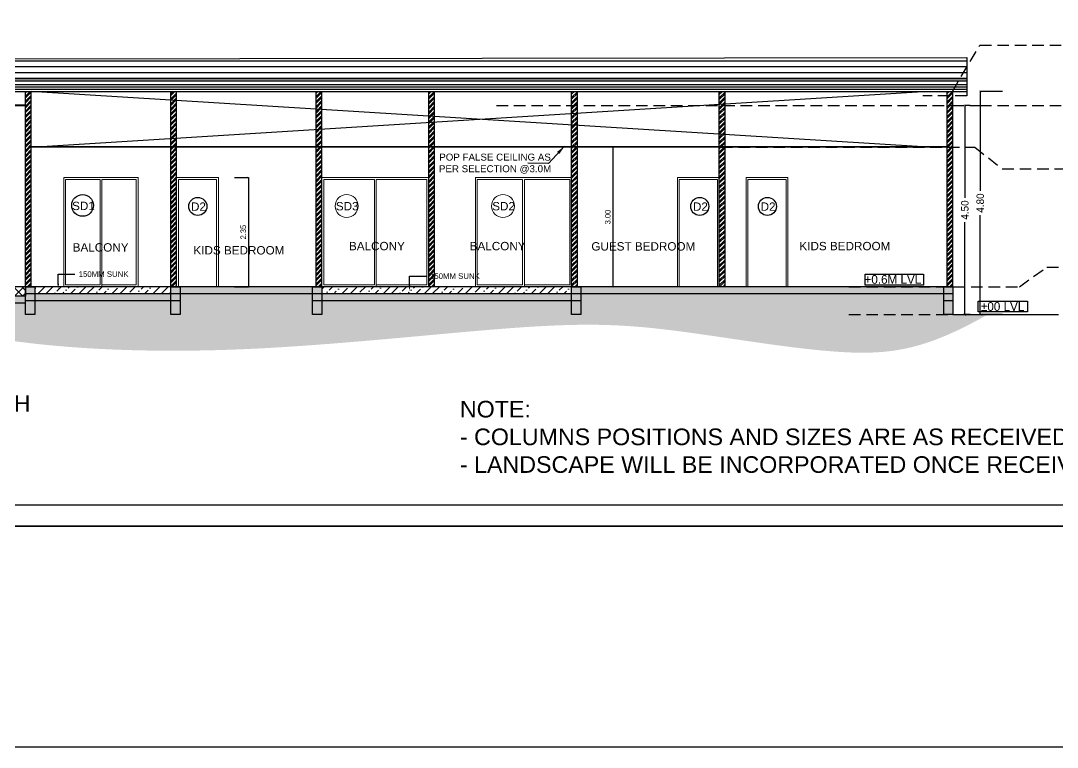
# Model space of a CAD drawing. Header units: metres. Extents: x 494 to 1845, y -666 to 1061.
# Drawn here: x 1517.01 to 1539.29, y 239.76 to 255.39 of the extents above; entities that cross this region are included whole.
import ezdxf
from ezdxf import colors
from ezdxf.entities.mleader import LeaderData, LeaderLine
from ezdxf.math import Vec2, Vec3

# ---------------------------------------------------------------- set-up
doc = ezdxf.new("R2010")
doc.units = ezdxf.units.M
doc.header["$MEASUREMENT"] = 0
doc.linetypes.add('1', pattern=[0])
doc.linetypes.add('HIDDEN', pattern=[0.375, 0.25, -0.125])
doc.layers.get('Defpoints').update_dxf_attribs({"color": 12})
for name, color, linetype, lineweight in [('ARCHITECTURAL COMMENTS', 2, 'Continuous', 30), ('DIMENSION', 8, 'Continuous', 5), ('VDA-Col-slab', 1, 'Continuous', 30), ('VDA-ELEV LINES', 8, 'Continuous', 9), ('VDA-HATCH', 8, 'Continuous', 9), ('VDA-WALL', 250, 'Continuous', 25)]:
    doc.layers.add(name, color=color, linetype=linetype, lineweight=lineweight)
for name, color, linetype in [('SHEET', 7, 'Continuous'), ('VDA DIMENSION', 8, 'Continuous'), ('VDA-DRIVEWAY', 250, '1'), ('VDA-TEXT', 250, '1'), ('VDA_CEILING', 250, 'Continuous'), ('VDA_ROOF', 250, 'Continuous')]:
    doc.layers.add(name, color=color, linetype=linetype)
doc.styles.add('NAME PLATE', font='arial.ttf')
doc.styles.add('PDF Century Gothic Bold', font='GOTHICB.TTF')
doc.styles.add('RS', font='GOTHIC.TTF')
doc.styles.get("Standard").update_dxf_attribs({"font": 'arial.ttf'})
doc.dimstyles.new('SMALL', dxfattribs={"dimtxt": 0.16, "dimasz": 0.05, "dimexe": 0, "dimexo": 0, "dimgap": 0.05, "dimtad": 0, "dimdec": 1, "dimzin": 0, "dimdsep": 46, "dimtxsty": 'RS', "dimblk": 'ARCHTICK', "dimcen": 2.5, "dimclrd": 256, "dimclre": 256, "dimclrt": 5, "dimadec": 0, "dimazin": 0, "dimtfac": 1, "dimtofl": 0, "dimtmove": 0, "dimatfit": 3, "dimldrblk": 'ARCHTICK', "dimfxl": 0, "dimtolj": 1, "dimtzin": 0, "dimarcsym": 0})
doc.dimstyles.new('SMALL-1', dxfattribs={"dimtxt": 0.16, "dimasz": 0.035, "dimexe": 0, "dimexo": 0.1, "dimgap": 0.05, "dimtad": 1, "dimzin": 0, "dimdsep": 46, "dimtxsty": 'RS', "dimblk": 'DOT', "dimcen": 2.5, "dimclrd": 256, "dimclre": 256, "dimclrt": 5, "dimadec": 0, "dimazin": 0, "dimtfac": 1, "dimtdec": 3, "dimtofl": 0, "dimtmove": 0, "dimatfit": 3, "dimfxl": 0, "dimtolj": 1, "dimtzin": 0, "dimarcsym": 0})

# ---------------------------------------------------------------- blocks, each defined once
blk = doc.blocks.new('_ArchTick')
at = {"color": 0, "linetype": 'ByBlock', "const_width": 0.15}
blk.add_lwpolyline([(-0.5, -0.5), (0.5, 0.5)], dxfattribs=at)
blk = doc.blocks.new('*D246')
at = {"layer": 'Defpoints', "color": 0, "lineweight": 30, "transparency": 16777216}
for p in [(-3.989, 4.8), (-3.511, 4.8), (-3.511, 0)]:
    blk.add_point(p, dxfattribs=at)
at = {"layer": 'DIMENSION', "lineweight": -2, "transparency": 16777216}
for p, q in [((-3.511, 4.8), (-3.989, 4.8)), ((-3.989, 4.8), (-3.989, 2.66)), ((-3.989, 0), (-3.989, 2.14)), ((-3.511, 0), (-3.989, 0))]:
    blk.add_line(p, q, dxfattribs=at)
at = {"layer": 'DIMENSION', "lineweight": -2, "transparency": 16777216, "xscale": 0.05, "yscale": 0.05, "zscale": 0.05}
for p, rotation in [((-3.989, 4.8), 90), ((-3.989, 0), 270)]:
    blk.add_blockref('_ArchTick', p, dxfattribs=dict(at, rotation=rotation))
at = {"layer": 'DIMENSION', "color": 5, "transparency": 16777216, "insert": (-3.989, 2.4), "char_height": 0.16, "attachment_point": 5, "rotation": 90, "style": 'RS'}
blk.add_mtext('\\A1;4.80', dxfattribs=at)
blk = doc.blocks.new('*D247')
at = {"layer": 'Defpoints', "color": 0, "lineweight": 30, "transparency": 16777216}
for p in [(-4.32, 4.5), (-4.205, 4.5), (-4.205, 0)]:
    blk.add_point(p, dxfattribs=at)
at = {"layer": 'DIMENSION', "lineweight": -2, "transparency": 16777216}
for p, q in [((-4.205, 4.5), (-4.32, 4.5)), ((-4.32, 4.5), (-4.32, 2.51)), ((-4.32, 0), (-4.32, 1.99)), ((-4.205, 0), (-4.32, 0))]:
    blk.add_line(p, q, dxfattribs=at)
at = {"layer": 'DIMENSION', "lineweight": -2, "transparency": 16777216, "xscale": 0.05, "yscale": 0.05, "zscale": 0.05}
for p, rotation in [((-4.32, 4.5), 90), ((-4.32, 0), 270)]:
    blk.add_blockref('_ArchTick', p, dxfattribs=dict(at, rotation=rotation))
at = {"layer": 'DIMENSION', "color": 5, "transparency": 16777216, "insert": (-4.32, 2.25), "char_height": 0.16, "attachment_point": 5, "rotation": 90, "style": 'RS'}
blk.add_mtext('\\A1;4.50', dxfattribs=at)
blk = doc.blocks.new('DAFASDFDFA')
at = {"layer": 'SHEET'}
for points in [[(2.25, 58.4), (2.25, 0), (-102.633, 0), (-102.633, 58.4)], [(1.75, 57.9), (1.75, 0.5), (-102.133, 0.5), (-102.133, 57.9)]]:
    blk.add_lwpolyline(points, close=True, dxfattribs=at)
at = {"layer": 'SHEET', "insert": (-31.618, 2.978), "char_height": 0.39482, "width": 27.80307, "attachment_point": 1, "style": 'NAME PLATE'}
blk.add_mtext('NOTE:\\P- COLUMNS POSITIONS AND SIZES ARE AS RECEIVED FROM MOHITE SIR  \\P- LANDSCAPE WILL BE INCORPORATED ONCE RECEIVED FROM LANDSCAPE CONSULTANTS', dxfattribs=at)
blk = doc.blocks.new('_Dot')
at = {"color": 0, "linetype": 'ByBlock', "lineweight": -2}
blk.add_line((-0.5, 0), (-1, 0), dxfattribs=at)
at = {"color": 0, "linetype": 'ByBlock', "const_width": 0.5}
blk.add_lwpolyline([(-0.25, 0, 1), (0.25, 0, 1)], format="xyb", close=True, dxfattribs=at)
blk = doc.blocks.new('*D187')
at = {"layer": 'Defpoints', "color": 0}
for p in [(1521.257, 252.014), (1521.257, 249.664), (1521.905, 249.664)]:
    blk.add_point(p, dxfattribs=at)
at = {"layer": 'VDA DIMENSION', "lineweight": -2}
for p, q in [((1521.605, 252.014), (1521.905, 252.014)), ((1521.905, 252.014), (1521.905, 249.664)), ((1521.605, 249.664), (1521.905, 249.664))]:
    blk.add_line(p, q, dxfattribs=at)
at = {"layer": 'VDA DIMENSION', "lineweight": -2, "xscale": 0.035, "yscale": 0.035, "zscale": 0.035}
for p, rotation in [((1521.905, 252.014), 90), ((1521.905, 249.664), 270)]:
    blk.add_blockref('_ArchTick', p, dxfattribs=dict(at, rotation=rotation))
at = {"layer": 'VDA DIMENSION', "color": 5, "insert": (1521.792, 250.839), "char_height": 0.12, "attachment_point": 5, "rotation": 90, "style": 'RS'}
blk.add_mtext('\\A1;2.35', dxfattribs=at)
blk = doc.blocks.new('PB')
at = {"layer": 'VDA-HATCH', "lineweight": 40}
h = blk.add_hatch(color=256, dxfattribs=at)
h.dxf.hatch_style = 1
h.paths.add_polyline_path([(1495.965, 261.215), (1495.765, 261.215), (1495.765, 260.615), (1495.965, 260.615)])
at = {"layer": 'VDA-Col-slab'}
blk.add_lwpolyline([(1495.765, 261.215), (1495.965, 261.215), (1495.965, 260.615), (1495.765, 260.615)], close=True, dxfattribs=at)
blk = doc.blocks.new('SD1 F')
at = {"layer": 'VDA-TEXT', "color": 253}
blk.add_circle((1518.476, 251.212, 0), 0.234, dxfattribs=at)
at = {"layer": 'VDA-TEXT', "color": 253, "insert": (1518.25, 251.108, 0), "char_height": 0.18, "width": 2.16223, "attachment_point": 7, "style": 'PDF Century Gothic Bold'}
blk.add_mtext('{\\fArial|b0|i0|c0|p34;SD1}', dxfattribs=at)
blk = doc.blocks.new('D2 FT')
at = {"layer": 'VDA-TEXT', "color": 253}
blk.add_circle((1520.841, 251.202, 0), 0.195, dxfattribs=at)
at = {"layer": 'VDA-TEXT', "color": 253, "insert": (1520.695, 251.108, 0), "char_height": 0.18, "width": 2.16223, "attachment_point": 7, "style": 'PDF Century Gothic Bold'}
blk.add_mtext('{\\fArial|b0|i0|c0|p34;D2}', dxfattribs=at)
blk = doc.blocks.new('SD2 T')
at = {"layer": 'VDA-ELEV LINES'}
blk.add_circle((1528.107, 200.274, 0), 0.247, dxfattribs=at)
at = {"layer": 'VDA-ELEV LINES', "insert": (1527.875, 200.178, 0), "char_height": 0.18, "width": 2.16223, "attachment_point": 7, "style": 'PDF Century Gothic Bold'}
blk.add_mtext('{\\fArial|b0|i0|c0|p34;SD2}', dxfattribs=at)
blk = doc.blocks.new('SD3 T')
at = {"layer": 'VDA-ELEV LINES'}
blk.add_circle((1524.745, 200.274, 0), 0.247, dxfattribs=at)
at = {"layer": 'VDA-ELEV LINES', "insert": (1524.513, 200.178, 0), "char_height": 0.18, "width": 2.16223, "attachment_point": 7, "style": 'PDF Century Gothic Bold'}
blk.add_mtext('{\\fArial|b0|i0|c0|p34;SD3}', dxfattribs=at)
blk = doc.blocks.new('*D328')
at = {"layer": 'Defpoints', "color": 0}
for p in [(1529.742, 252.664), (1529.835, 252.664), (1529.835, 249.664)]:
    blk.add_point(p, dxfattribs=at)
at = {"layer": 'VDA DIMENSION', "lineweight": -2}
for p, q in [((1529.742, 252.664), (1529.742, 252.664)), ((1529.742, 249.664), (1529.742, 252.664)), ((1529.742, 249.664), (1529.742, 249.664))]:
    blk.add_line(p, q, dxfattribs=at)
at = {"layer": 'VDA DIMENSION', "lineweight": -2, "xscale": 0.035, "yscale": 0.035, "zscale": 0.035}
for p, rotation in [((1529.742, 252.664), 90), ((1529.742, 249.664), 270)]:
    blk.add_blockref('_ArchTick', p, dxfattribs=dict(at, rotation=rotation))
at = {"layer": 'VDA DIMENSION', "color": 5, "insert": (1529.629, 251.164), "char_height": 0.12, "attachment_point": 5, "rotation": 90, "style": 'RS'}
blk.add_mtext('\\A1;3.00', dxfattribs=at)
blk = doc.blocks.new('ADSFDASFSDAF')
at = {"color": 254, "linetype": 'HIDDEN'}
for points in [[(-6.813, 4.8), (-4.589, 4.8), (-3.996, 5.794), (0, 5.794)], [(-14.391, 4.5), (-4.589, 4.5), (-3.996, 4.5), (0, 4.5)], [(-9.563, 3.6), (-4.109, 3.6), (-3.516, 3.139), (0, 3.139)], [(-6.813, 0.6), (-3.148, 0.6), (-2.555, 1.023), (0, 1.023)], [(-6.813, 0), (-3.148, 0), (-2.555, 0), (0, 0)]]:
    blk.add_lwpolyline(points, dxfattribs=at)
at = {"layer": 'VDA-TEXT', "char_height": 0.2, "width": 6.39645, "attachment_point": 9, "style": 'PDF Century Gothic Bold'}
for s, insert in [('{\\fArial|b0|i0|c0|p34;LOWER TRUSS LEVEL}\\P{\\fArial|b0|i0|c0|p34;+4.80 LVL}', (3.956, 5.507)), ('{\\fArial|b0|i0|c0|p34;SALES OFFICE CEILING LEVEL}\\P{\\fArial|b0|i0|c0|p34;+4.50 LVL}', (3.993, 4.254)), ('{\\fArial|b0|i0|c0|p34;SHOW FLAT CEILING LEVEL}\\P{\\fArial|b0|i0|c0|p34;+3.60 LVL}', (3.993, 2.877)), ('{\\fArial|b0|i0|c0|p34;PLINTH LEVEL}\\P{\\fArial|b0|i0|c0|p34;+0.60 LVL}', (3.967, 0.763)), ('{\\fArial|b0|i0|c0|p34;GROUND LEVEL}\\P{\\fArial|b0|i0|c0|p34;±0.00 LVL}', (4.004, -0.254))]:
    blk.add_mtext(s, dxfattribs=dict(at, insert=insert))
at = {"layer": 'DIMENSION'}
dim = blk.add_linear_dim(base=(-3.989, 4.8), p1=(-3.511, 0), p2=(-3.511, 4.8), angle=90, dimstyle='SMALL', override={"dimdec": 2, "dimblk": 'ArchTick', "dimfxl": 50}, dxfattribs=at)
dim.commit()
dim.dimension.update_dxf_attribs({"geometry": '*D246', "text_midpoint": (-3.989, 2.4), "dimtype": 161})
dim = blk.add_aligned_dim(p1=(-4.205, 0), p2=(-4.205, 4.5), distance=0.114, dimstyle='SMALL', override={"dimdec": 2, "dimblk": 'ArchTick', "dimfxl": 50}, dxfattribs=at)
dim.commit()
dim.dimension.update_dxf_attribs({"geometry": '*D247', "text_midpoint": (-4.32, 2.25)})

msp = doc.modelspace()

# ---------------------------------------------------------------- hatches: boundary and pattern name
at = {"layer": 'VDA-HATCH'}
msp.add_hatch(color=8, dxfattribs=at).paths.add_polyline_path([(1537.3521, 254.1451), (1477.092, 254.1451), (1477.092, 254.0951), (1537.3521, 254.0951)])
at = {"layer": 'VDA-HATCH', "lineweight": 0}
h = msp.add_hatch(dxfattribs=at)
h.set_pattern_fill('ANSI32', color=8, scale=0.2)
h.set_pattern_definition([(45, (77.66491, 5.442014), (-0.0530330086, 0.0530330086), []), (45, (77.70027, 5.442014), (-0.0530330086, 0.0530330086), [])])
h.paths.add_polyline_path([(1528.9771, 253.864), (1528.8521, 253.864), (1528.8521, 249.664), (1528.9771, 249.664)])
h.paths.add_polyline_path([(1537.0521, 253.864), (1536.9271, 253.864), (1536.9271, 249.664), (1537.0521, 249.664)])
h.paths.add_polyline_path([(1532.1521, 253.864), (1532.0271, 253.864), (1532.0271, 249.664), (1532.1521, 249.664)])
h.paths.add_polyline_path([(1525.9071, 253.864), (1525.7821, 253.864), (1525.7821, 249.664), (1525.9071, 249.664)])
h.paths.add_polyline_path([(1523.4821, 253.864), (1523.3571, 253.864), (1523.3571, 249.664), (1523.4821, 249.664)])
h.paths.add_polyline_path([(1520.3571, 251.914), (1520.3571, 253.864), (1520.2321, 253.864), (1520.2321, 249.664), (1520.3571, 249.664)])
h.paths.add_polyline_path([(1513.1071, 253.564), (1512.9821, 253.564), (1512.9821, 249.664), (1513.1071, 249.664)])
h.paths.add_polyline_path([(1498.6821, 253.564), (1498.5571, 253.564), (1498.5571, 249.664), (1498.6821, 249.664)])
h.paths.add_polyline_path([(1493.0321, 253.564), (1492.9071, 253.564), (1492.9071, 249.664), (1493.0321, 249.664)])
h.paths.add_polyline_path([(1490.8321, 251.914), (1490.8321, 253.564), (1490.7071, 253.564), (1490.7071, 249.664), (1490.8321, 249.664)])
h.paths.add_polyline_path([(1517.2321, 253.864), (1517.1071, 253.864), (1517.1071, 249.664), (1517.2321, 249.664)])
h.paths.add_polyline_path([(1507.1571, 251.914), (1507.1571, 253.564), (1507.0321, 253.564), (1507.0321, 249.664), (1507.1571, 249.664)])
h.paths.add_polyline_path([(1501.5071, 251.914), (1501.5071, 253.564), (1501.3821, 253.564), (1501.3821, 249.664), (1501.5071, 249.664)])
h.paths.add_polyline_path([(1495.8571, 253.564), (1495.7321, 253.564), (1495.7321, 249.664), (1495.8571, 249.664)])
h.paths.add_polyline_path([(1514.7321, 253.564), (1514.6071, 253.564), (1514.6071, 249.664), (1514.7321, 249.664)])
h.paths.add_polyline_path([(1476.7821, 249.064), (1476.7821, 249.6667), (1476.9071, 249.6667), (1476.9071, 249.064)])
at = {"layer": 'VDA-HATCH'}
h = msp.add_hatch(dxfattribs=at)
h.set_pattern_fill('ANSI37', color=43)
h.set_pattern_definition([(45, (-41023.11351, 15174.45658), (-0.08838834765, 0.08838834765), []), (135, (-41023.11351, 15174.45658), (-0.08838834765, -0.08838834765), [])])
h.paths.add_polyline_path([(1514.7321, 249.464), (1517.1071, 249.464), (1517.1071, 249.664), (1514.7321, 249.664)])
at = {"layer": 'VDA-HATCH', "lineweight": 40}
h = msp.add_hatch(color=256, dxfattribs=at)
h.dxf.hatch_style = 1
h.paths.add_polyline_path([(1528.8521, 249.664), (1528.8521, 249.514), (1537.0521, 249.514), (1537.0521, 249.664)])
h.paths.add_polyline_path([(1523.4821, 249.364), (1523.4821, 249.514), (1528.8521, 249.514), (1528.8521, 249.364)])
h.paths.add_polyline_path([(1523.4821, 249.514), (1520.2321, 249.514), (1520.2321, 249.664), (1523.4821, 249.664)])
h.paths.add_polyline_path([(1517.3071, 249.364), (1517.3071, 249.514), (1520.2321, 249.514), (1520.2321, 249.364)])
h.paths.add_polyline_path([(1517.1071, 249.464), (1514.7321, 249.464), (1514.7321, 249.314), (1517.1071, 249.314)])
at = {"layer": 'VDA-HATCH'}
h = msp.add_hatch(dxfattribs=at)
h.set_pattern_fill('ANSI36', color=43)
h.set_pattern_definition([(45, (-39474.1926, 15423.97058), (0.06629126074, 0.24306795603), [0.3125, -0.0625, 0, -0.0625])])
h.paths.add_polyline_path([(1523.4821, 249.514), (1523.4821, 249.664), (1528.8521, 249.664), (1528.8521, 249.514)])
h.paths.add_polyline_path([(1517.3071, 249.514), (1517.3071, 249.664), (1520.2321, 249.664), (1520.2321, 249.514)])
h = msp.add_hatch(dxfattribs=at)
h.set_pattern_fill('2X2BRIKS', color=256, scale=0.03, angle=45)
h.set_pattern_definition([(45, (1470.09026, 143.9417), (-0.16970563, 0.16970563), [0.03, 0]), (45, (1470.0054, 144.02656), (0, 0.33941125), [0.24, -0.24]), (135, (1470.09026, 143.9417), (-0.16970563, -0.16970563), [0.03, 0]), (135, (1470.34482, 144.19626), (-0.33941125, 3e-17), [0.24, -0.24])])
edge = h.paths.add_edge_path()
edge.add_line((1476.026, 249.064), (1476.9071, 249.064))
edge.add_line((1476.9071, 249.064), (1476.9071, 249.364))
edge.add_line((1476.9071, 249.364), (1479.7821, 249.364))
edge.add_line((1479.7821, 249.364), (1479.7821, 249.064))
edge.add_line((1479.7821, 249.064), (1479.9821, 249.064))
edge.add_line((1479.9821, 249.064), (1479.9821, 249.514))
edge.add_line((1479.9821, 249.514), (1514.5321, 249.514))
edge.add_line((1514.5321, 249.514), (1514.5321, 249.064))
edge.add_line((1514.5321, 249.064), (1514.7321, 249.064))
edge.add_line((1514.7321, 249.064), (1514.7321, 249.314))
edge.add_line((1514.7321, 249.314), (1517.1071, 249.314))
edge.add_line((1517.1071, 249.314), (1517.1071, 249.064))
edge.add_line((1517.1071, 249.064), (1517.3071, 249.064))
edge.add_line((1517.3071, 249.064), (1517.3071, 249.364))
edge.add_line((1517.3071, 249.364), (1520.2321, 249.364))
edge.add_line((1520.2321, 249.364), (1520.2321, 249.064))
edge.add_line((1520.2321, 249.064), (1520.4321, 249.064))
edge.add_line((1520.4321, 249.064), (1520.4321, 249.514))
edge.add_line((1520.4321, 249.514), (1523.2821, 249.514))
edge.add_line((1523.2821, 249.514), (1523.2821, 249.064))
edge.add_line((1523.2821, 249.064), (1523.4821, 249.064))
edge.add_line((1523.4821, 249.064), (1523.4821, 249.364))
edge.add_line((1523.4821, 249.364), (1528.8521, 249.364))
edge.add_line((1528.8521, 249.364), (1528.8521, 249.064))
edge.add_line((1528.8521, 249.064), (1529.0521, 249.064))
edge.add_line((1529.0521, 249.064), (1529.0521, 249.514))
edge.add_line((1529.0521, 249.514), (1536.8521, 249.514))
edge.add_line((1536.8521, 249.514), (1536.8521, 249.064))
edge.add_line((1536.8521, 249.064), (1537.0521, 249.064))
edge.add_line((1537.0521, 249.064), (1537.7938, 249.064))
edge.add_spline(control_points=[(1537.7938, 249.064), (1536.4759, 248.3119), (1534.9525, 248.0744), (1530.7404, 248.8385), (1528.2709, 248.9133), (1521.648, 248.165), (1516.6247, 248.3801), (1513.6406, 249.194), (1510.984, 249.1659), (1502.116, 247.6505), (1498.1591, 247.7628), (1493.1171, 248.8572), (1488.917, 249.1472), (1485.7442, 248.8579), (1480.471, 247.8357), (1476.026, 249.064)], knot_values=[0.0072491, 0.0072491, 0.0072491, 0.0072491, 0.9958432, 1.9958432, 2.9958432, 3.9958432, 4.9958432, 5.9958432, 6.9958432, 7.9958432, 8.9958432, 9.9958432, 10.9958432, 11.9958432, 12.9885941, 12.9885941, 12.9885941, 12.9885941], degree=3, periodic=0)
h.paths.add_polyline_path([(1479.2062, 248.9112), (1477.253, 248.9112), (1477.253, 249.3306), (1479.2062, 249.3306)], flags=24)
at = {"layer": 'VDA_ROOF'}
h = msp.add_hatch(dxfattribs=at)
h.set_pattern_fill('ANSI31', color=253, angle=135)
h.set_pattern_definition([(180, (1476.78213, 253.77399), (-2e-17, -0.125), [])])
h.paths.add_polyline_path([(1537.3521, 254.1451), (1536.8572, 254.1451), (1536.4072, 254.1451), (1477.092, 254.1451), (1477.092, 254.5152), (1537.352, 254.5982)])

# ---------------------------------------------------------------- linework, layer by layer
for points in [[(1535.1616, 249.9315), (1536.4216, 249.9315), (1536.4216, 249.6974), (1535.1616, 249.6974)], [(1537.5938, 249.3542), (1538.653, 249.3542), (1538.653, 249.123), (1537.5938, 249.123)]]:
    msp.add_lwpolyline(points, close=True)
at = {"layer": 'ARCHITECTURAL COMMENTS'}
msp.add_lwpolyline([(1458.8635, 306.4524), (1770.5289, 306.4524), (1770.5289, 239.756), (1458.8635, 239.756)], close=True, dxfattribs=at)
at = {"layer": 'VDA-Col-slab', "color": 18, "lineweight": -3, "true_color": 0x000000}
for p, q in [((1520.2321, 249.664), (1514.7321, 249.664)), ((1528.8521, 249.664), (1523.4821, 249.664))]:
    msp.add_line(p, q, dxfattribs=at)
at = {"layer": 'VDA-Col-slab'}
for p, q in [((1523.4821, 249.664), (1520.2321, 249.664)), ((1537.0521, 249.664), (1528.8521, 249.664)), ((1537.0521, 249.664), (1537.0521, 249.068)), ((1537.0521, 249.514), (1517.1071, 249.514)), ((1520.4321, 249.364), (1517.1071, 249.364)), ((1529.0521, 249.364), (1523.2821, 249.364)), ((1537.0521, 249.364), (1536.8521, 249.364))]:
    msp.add_line(p, q, dxfattribs=at)
for points in [[(1517.1071, 249.464), (1514.7321, 249.464), (1514.7321, 249.664)], [(1517.1071, 249.664), (1517.1071, 249.464)], [(1517.1071, 249.314), (1514.5821, 249.314)]]:
    msp.add_lwpolyline(points, dxfattribs=at)
at = {"layer": 'VDA-DRIVEWAY', "color": 250, "lineweight": 30, "true_color": 0x2c2e2f}
msp.add_line((1537.0521, 249.064), (1539.0783, 249.064), dxfattribs=at)
at = {"layer": 'VDA-ELEV LINES'}
for p, q in [((1518.7121, 251.974), (1518.7121, 249.704)), ((1518.7521, 251.974), (1518.7521, 249.664)), ((1524.6121, 251.974), (1524.6121, 249.704)), ((1524.6521, 251.974), (1524.6521, 249.664)), ((1527.7971, 251.974), (1527.7971, 249.704)), ((1527.8371, 251.974), (1527.8371, 249.664))]:
    msp.add_line(p, q, dxfattribs=at)
for points in [[(1517.9321, 252.014), (1519.5321, 252.014), (1519.5321, 249.664), (1517.9321, 249.664)], [(1523.4821, 252.014), (1525.7821, 252.014), (1525.7821, 249.664), (1523.4821, 249.664)], [(1526.7821, 252.014), (1528.8521, 252.014), (1528.8521, 249.664), (1526.7821, 249.664)]]:
    msp.add_lwpolyline(points, close=True, dxfattribs=at)
for points in [[(1518.7121, 249.704), (1517.9721, 249.704), (1517.9721, 251.974), (1518.7121, 251.974)], [(1518.7521, 251.974), (1519.4921, 251.974), (1519.4921, 249.704), (1518.7521, 249.704)], [(1520.3571, 249.664), (1520.3571, 252.014), (1521.2571, 252.014), (1521.2571, 249.664)], [(1520.3971, 249.664), (1520.3971, 251.974), (1521.2171, 251.974), (1521.2171, 249.664)], [(1524.6121, 249.704), (1523.5221, 249.704), (1523.5221, 251.974), (1524.6121, 251.974)], [(1524.6521, 251.974), (1525.7421, 251.974), (1525.7421, 249.704), (1524.6521, 249.704)], [(1527.7971, 249.704), (1526.8221, 249.704), (1526.8221, 251.974), (1527.7971, 251.974)], [(1527.8371, 251.974), (1528.8121, 251.974), (1528.8121, 249.704), (1527.8371, 249.704)], [(1531.1271, 249.664), (1531.1271, 252.014), (1532.0271, 252.014), (1532.0271, 249.664)], [(1531.1671, 249.664), (1531.1671, 251.974), (1531.9871, 251.974), (1531.9871, 249.664)], [(1532.6021, 249.664), (1532.6021, 252.014), (1533.5021, 252.014), (1533.5021, 249.664)], [(1532.6421, 249.664), (1532.6421, 251.974), (1533.4621, 251.974), (1533.4621, 249.664)]]:
    msp.add_lwpolyline(points, dxfattribs=at)
at = {"layer": 'VDA-WALL'}
for p, q in [((1517.1071, 249.664), (1517.1071, 253.864)), ((1517.2321, 249.664), (1517.2321, 253.864)), ((1520.2321, 249.664), (1520.2321, 253.864)), ((1520.3571, 249.664), (1520.3571, 253.864)), ((1523.3571, 249.664), (1523.3571, 253.864)), ((1523.4821, 249.664), (1523.4821, 253.864)), ((1525.7821, 249.664), (1525.7821, 253.864)), ((1525.9071, 249.664), (1525.9071, 253.864)), ((1528.8521, 249.664), (1528.8521, 253.864)), ((1528.9771, 249.664), (1528.9771, 253.864)), ((1532.0271, 249.664), (1532.0271, 253.864)), ((1532.1521, 249.664), (1532.1521, 253.864)), ((1536.9271, 249.664), (1536.9271, 253.864)), ((1537.0521, 249.664), (1537.0521, 253.864))]:
    msp.add_line(p, q, dxfattribs=at)
at = {"layer": 'VDA-WALL', "color": 9, "true_color": 0xc7c8ca}
for p, q in [((1536.4072, 252.674), (1517.2321, 253.864)), ((1517.2321, 252.664), (1536.4072, 253.864))]:
    msp.add_line(p, q, dxfattribs=at)
at = {"layer": 'VDA-WALL'}
msp.add_lwpolyline([(1462.167, 244.5134), (1557.1076, 244.5134), (1557.1076, 297.3774), (1462.167, 297.3774)], close=True, dxfattribs=at)
at = {"layer": 'VDA_CEILING'}
for p, q in [((1479.7821, 253.574), (1517.1071, 253.574)), ((1479.7821, 253.564), (1517.1071, 253.564)), ((1536.9271, 252.674), (1517.2321, 252.674)), ((1536.9271, 252.664), (1517.2321, 252.664))]:
    msp.add_line(p, q, dxfattribs=at)
at = {"layer": 'VDA_ROOF', "color": 254}
for p, q in [((1477.092, 254.5143), (1537.3521, 254.5982)), ((1537.3521, 254.5982), (1537.3521, 254.1451))]:
    msp.add_line(p, q, dxfattribs=at)
at = {"layer": 'VDA_ROOF'}
for p, q in [((1477.092, 254.1451), (1537.3521, 254.1451)), ((1477.092, 254.0948), (1537.3521, 254.0948)), ((1537.3521, 254.1451), (1537.3521, 253.864)), ((1477.092, 254.0149), (1537.3521, 254.0149)), ((1477.092, 253.9649), (1537.3521, 253.9649)), ((1477.092, 253.914), (1537.3521, 253.914)), ((1477.092, 253.864), (1537.3521, 253.864))]:
    msp.add_line(p, q, dxfattribs=at)
at = {"layer": 'VDA_ROOF', "color": 252, "linetype": 'HIDDEN'}
for p, q in [((1537.3521, 253.864), (1537.3521, 253.774)), ((1537.3521, 253.774), (1536.4072, 253.774))]:
    msp.add_line(p, q, dxfattribs=at)

# ---------------------------------------------------------------- block references
for name, p in [('SD1 F', (-0.1388, 0.2025)), ('SD3 T', (-0.7306, 51.1264)), ('SD2 T', (-0.7306, 51.1264)), ('D2 FT', (-0.0269, 0.1895)), ('D2 FT', (10.766, 0.1895)), ('D2 FT', (12.2209, 0.1895))]:
    msp.add_blockref(name, p)
at = {"layer": 'DIMENSION'}
for p in [(21.342, -11.5511), (24.467, -11.5511), (27.517, -11.5511), (33.087, -11.5511), (41.087, -11.5511)]:
    msp.add_blockref('PB', p, dxfattribs=at)
at = {"layer": 'VDA-WALL', "xscale": 0.9052046613064094, "yscale": 0.9052046613064094, "zscale": 0.9052046613064094}
msp.add_blockref('DAFASDFDFA', (1555.0709, 244.5134), dxfattribs=at)
at = {"layer": 'VDA-WALL'}
msp.add_blockref('ADSFDASFSDAF', (1541.6276, 249.064), dxfattribs=at)

# ---------------------------------------------------------------- texts
at = {"layer": 'SHEET', "lineweight": 9, "insert": (1512.8686, 246.8067), "char_height": 0.35, "width": 8.990856, "attachment_point": 5}
msp.add_mtext('\\pt13;(LONGITUDINAL SECTION THROUGH SALES OFFICE AND SHOW FLAT)', dxfattribs=at)
at = {"layer": 'VDA-TEXT', "color": 1, "style": 'RS', "oblique": 0, "width": 1}
for s, p in [('+0.6M LVL', (1535.1499, 249.7281)), ('%%P00 LVL', (1537.6535, 249.145))]:
    msp.add_text(s, height=0.1875, rotation=0, dxfattribs=at).set_placement(p)
at = {"layer": 'VDA-TEXT', "insert": (1527.2055, 252.528), "char_height": 0.15, "width": 2.498506, "attachment_point": 2}
msp.add_mtext('POP FALSE CEILING AS PER SELECTION @3.0M', dxfattribs=at)
at = {"layer": 'VDA-TEXT', "char_height": 0.18, "attachment_point": 7, "style": 'PDF Century Gothic Bold'}
for s, insert, width in [('\\pi0.47199;{\\fArial|b0|i0|c0|p34;BALCONY}', (1517.6519, 250.4178), 2.162233), ('\\pi0.10340;{\\fArial|b0|i0|c0|p34;KIDS BEDROOM}', (1520.617, 250.3557), 2.162233), ('\\pi0.47199;{\\fArial|b0|i0|c0|p34;BALCONY}', (1523.5932, 250.446), 2.162233), ('\\pi0.47199;{\\fArial|b0|i0|c0|p34;BALCONY}', (1526.1883, 250.446), 2.162233), ('\\pi0.04953;{\\fArial|b0|i0|c0|p34;GUEST BEDROOM}', (1529.2267, 250.4402), 2.328797), ('\\pi0.10340;{\\fArial|b0|i0|c0|p34;KIDS BEDROOM}', (1533.6467, 250.446), 2.162233)]:
    msp.add_mtext(s, dxfattribs=dict(at, insert=insert, width=width))

# ---------------------------------------------------------------- dimensions: what is measured, and where the dimension line sits
at = {"layer": 'VDA DIMENSION'}
for p1, p2, distance, picture, middle in [((1529.8354, 249.664), (1529.8354, 252.664), 0.0935, '*D328', (1529.6288, 251.164)), ((1521.2571, 252.014), (1521.2571, 249.664), 0.6481, '*D187', (1521.7923, 250.839))]:
    dim = msp.add_aligned_dim(p1=p1, p2=p2, distance=distance, dimstyle='SMALL-1', override={"dimtxt": 0.12, "dimblk": 'ArchTick', "dimarcsym": 1}, dxfattribs=at)
    dim.commit()
    dim.dimension.update_dxf_attribs({"geometry": picture, "text_midpoint": middle})

# ---------------------------------------------------------------- leaders
at = {"layer": 'VDA-TEXT'}
msp.add_leader([(1528.7005, 252.6897), (1528.3536, 252.3178), (1527.9075, 252.3192)], dimstyle='SMALL-1', override={"dimasz": 0.2, "dimtad": 0, "dimclrd": 8, "dimfxl": 0}, dxfattribs=at)
ml = msp.add_multileader_mtext('Standard', dxfattribs=at)
ml.set_content('150MM SUNK', color=256)
ml.set_leader_properties()
ml.build(insert=Vec2(0, 0))
ml.multileader.update_dxf_attribs({"dogleg_length": 0.36, "arrow_head_size": 0.11})
ctx = ml.context
ctx.base_point, ctx.char_height, ctx.arrow_head_size, ctx.landing_gap_size, ctx.plane_origin = Vec3(1518.1722, 249.9345), 0.12, 0.11, 0.09, Vec3(1517.8122, 249.6191)
ctx.text_align_type = 1
notes = []
notes.append((ctx, [(0, (1, 1, 0), (1517.8122, 249.9345), (1, 0), 0.36, [(0, [(1517.8122, 249.6191)], 0, [])])]))
ctx.mtext.insert, ctx.mtext.alignment, ctx.mtext.flow_direction = Vec3(1518.7885, 249.9955), 2, 5
ml = msp.add_multileader_mtext('Standard', dxfattribs=at)
ml.set_content('150MM SUNK', color=256)
ml.set_leader_properties()
ml.build(insert=Vec2(0, 0))
ml.multileader.update_dxf_attribs({"dogleg_length": 0.36, "arrow_head_size": 0.11})
ctx = ml.context
ctx.base_point, ctx.char_height, ctx.arrow_head_size, ctx.landing_gap_size, ctx.plane_origin = Vec3(1525.7258, 249.8925, 0), 0.12, 0.11, 0.09, Vec3(1525.3658, 249.5772, 0)
ctx.text_align_type = 1
notes.append((ctx, [(0, (1, 1, 0), (1525.3658, 249.8925, 0), (1, 0), 0.36, [(0, [(1525.3658, 249.5772, 0)], 0, [])])]))
ctx.mtext.insert, ctx.mtext.alignment, ctx.mtext.flow_direction = Vec3(1526.3422, 249.9535, 0), 2, 5
for ctx, leaders in notes:
    for number, flags, end, landing, length, lines in leaders:
        leader = LeaderData()
        leader.index, (leader.has_last_leader_line, leader.has_dogleg_vector, leader.attachment_direction) = number, flags
        leader.last_leader_point, leader.dogleg_vector, leader.dogleg_length = Vec3(end), Vec3(landing), length
        for number, points, colour, breaks in lines:
            line = LeaderLine()
            line.index, line.vertices, line.color, line.breaks = number, Vec3.list(points), colors.encode_raw_color(colour), breaks
            leader.lines.append(line)
        ctx.leaders.append(leader)

doc.saveas('drawing.dxf')
